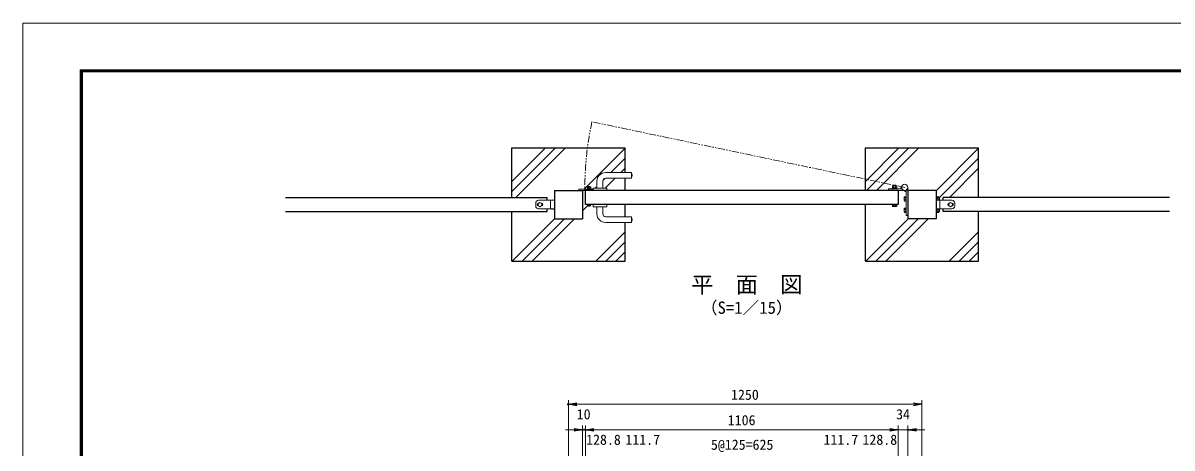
# Model space of a CAD drawing. Units: millimetres, scale not verified. Extents: x -3152 to 3148, y -2225 to 2230.
# Drawn here: x -3152 to 911, y 728 to 2230 of the extents above; entities that cross this region are included whole.
import ezdxf
from ezdxf.enums import TextEntityAlignment as Align

# ---------------------------------------------------------------- set-up
doc = ezdxf.new("R2010")
doc.units = ezdxf.units.MM
doc.header["$LTSCALE"] = 10
doc.header["$PDMODE"] = 32
doc.header["$PDSIZE"] = 5
doc.linetypes.add('USER1', pattern=[2, 1.25, -0.25, 0.25, -0.25])
doc.linetypes.add('USER2', pattern=[5, 2.5, -0.5, 0.5, -0.5, 0.5, -0.5])
for name, color, linetype, lineweight in [('0-0_D-STR4', 7, 'Continuous', 25), ('0-1_D-STR-DIM', 7, 'Continuous', 13), ('0-2_0', 7, 'Continuous', 25), ('0-3_DEFPOINTS', 8, 'Continuous', 25), ('0-4_D-DCR-HCH', 7, 'Continuous', 13), ('0-5_D-BMK', 2, 'USER1', 13), ('0-6_D-STR1', 1, 'Continuous', 25), ('0-7_D-STR3', 3, 'Continuous', 13), ('0-A_D-TTL-TXT', 7, 'Continuous', 13), ('0-D_D-TTL', 7, 'Continuous', 13)]:
    doc.layers.add(name, color=color, linetype=linetype, lineweight=lineweight)
doc.styles.add('ＭＳ ゴシック', font='')
doc.styles.get('ＭＳ ゴシック').set_extended_font_data('MS Gothic')

# ---------------------------------------------------------------- blocks, each defined once
blk = doc.blocks.new('_OPEN')
at = {"layer": '0-2_0'}
blk.add_line((0, 0), (-10, 0), dxfattribs=at)
blk.add_lwpolyline([(-10, 1.667), (0, 0), (-10, -1.667)], dxfattribs=at)

msp = doc.modelspace()

# ---------------------------------------------------------------- linework, layer by layer
at = {"layer": '0-0_D-STR4'}
for p, q in [((-1422.89, 1788.2), (-1022.89, 1788.2)), ((-1422.89, 1613.2), (-1422.89, 1788.2)), ((-1022.89, 1701.2), (-1022.89, 1788.2)), ((-172.89, 1669.88), (-54.57, 1788.2)), ((-169.21, 1638.2), (-19.21, 1788.2)), ((-133.86, 1638.2), (16.14, 1788.2)), ((227.11, 1613.2), (227.11, 1788.2)), ((77.11, 1637.21), (227.11, 1787.21)), ((87.46, 1612.2), (227.11, 1751.85)), ((123.82, 1613.2), (227.11, 1716.5)), ((-1022.89, 1638.2), (-1022.89, 1681.2)), ((-1022.89, 1545.2), (-1022.89, 1588.2)), ((-172.89, 1388.2), (-172.89, 1588.2)), ((-1422.89, 1388.2), (-1422.89, 1563.2)), ((-1022.89, 1388.2), (-1022.89, 1525.2)), ((-171.9, 1388.2), (-21.9, 1538.2)), ((-136.54, 1388.2), (13.46, 1538.2)), ((-101.18, 1388.2), (48.82, 1538.2)), ((123.59, 1388.2), (227.11, 1491.72)), ((158.95, 1388.2), (227.11, 1456.36)), ((-1422.89, 1388.2), (-1022.89, 1388.2)), ((194.31, 1388.2), (227.11, 1421.01))]:
    msp.add_line(p, q, dxfattribs=at)
for points in [[(-172.89, 1638.2), (-172.89, 1788.2), (227.11, 1788.2)], [(-172.89, 1388.2), (227.11, 1388.2), (227.11, 1563.2)]]:
    msp.add_lwpolyline(points, dxfattribs=at)
at = {"layer": '0-1_D-STR-DIM'}
for p, q in [((-1222.89, 545.05), (-1222.89, 897.64)), ((27.11, 545.05), (27.11, 897.64)), ((-2.89, 882.64), (-1192.89, 882.64)), ((-1202.89, 792.64), (-1232.89, 792.64)), ((-1172.89, 445.05), (-1172.89, 807.64)), ((-1162.89, 792.64), (-1172.89, 792.64)), ((-1162.89, 436.05), (-1162.89, 807.64)), ((-1162.89, 436.05), (-1162.89, 807.64)), ((-86.89, 792.64), (-1132.89, 792.64)), ((-1132.89, 792.64), (-1102.89, 792.64)), ((-86.89, 792.64), (-116.89, 792.64)), ((-56.89, 436.05), (-56.89, 807.64)), ((-56.89, 436.05), (-56.89, 807.64)), ((-56.89, 792.64), (-22.89, 792.64)), ((-22.89, 445.05), (-22.89, 807.64)), ((7.11, 792.64), (37.11, 792.64))]:
    msp.add_line(p, q, dxfattribs=at)
at = {"layer": '0-3_DEFPOINTS'}
for p in [(-1222.89, 882.64), (-1172.89, 792.64), (-1162.89, 792.64), (-22.89, 792.64)]:
    msp.add_point(p, dxfattribs=at)
at = {"layer": '0-4_D-DCR-HCH'}
for p, q in [((-1422.89, 1634.52), (-1269.21, 1788.2)), ((-1422.89, 1669.88), (-1304.57, 1788.2)), ((-1408.86, 1613.2), (-1233.86, 1788.2)), ((-1167.4, 1642.7), (-1022.89, 1787.21)), ((-1073.54, 1701.2), (-1022.89, 1751.85)), ((-1038.18, 1701.2), (-1022.89, 1716.5)), ((-1101.15, 1673.59), (-1093.83, 1680.91)), ((-1093.18, 1646.2), (-1058.18, 1681.2)), ((-1128.54, 1646.2), (-1124.81, 1649.93)), ((-1172.89, 1566.5), (-1156.02, 1583.37)), ((-1421.9, 1388.2), (-1271.9, 1538.2)), ((-1386.54, 1388.2), (-1236.54, 1538.2)), ((-1351.18, 1388.2), (-1201.18, 1538.2)), ((-1126.41, 1388.2), (-1022.89, 1491.72)), ((-1091.05, 1388.2), (-1022.89, 1456.36)), ((-1055.69, 1388.2), (-1022.89, 1421.01))]:
    msp.add_line(p, q, dxfattribs=at)
at = {"layer": '0-5_D-BMK', "linetype": 'USER2'}
msp.add_line((-33.69, 1649), (-1139.78, 1880.68), dxfattribs=at)
msp.add_arc((-83.69, 1649), 1081.2, 167.62693, 180.57233, dxfattribs=at)
at = {"layer": '0-6_D-STR1'}
for p, q in [((-1272.89, 1638.2), (-1272.89, 1538.2)), ((-1272.89, 1638.2), (-1172.89, 1638.2)), ((-1172.89, 1638.2), (-1172.89, 1538.2)), ((-56.89, 1638.2), (-1162.89, 1638.2)), ((-1162.89, 1588.2), (-1162.89, 1638.2)), ((-56.89, 1638.2), (-56.89, 1588.2)), ((-22.89, 1638.2), (-22.89, 1538.2)), ((77.11, 1638.2), (-22.89, 1638.2)), ((77.11, 1638.2), (77.11, 1538.2)), ((-2223.24, 1613.2), (-1297.89, 1613.2)), ((-1297.89, 1603.2), (-1297.89, 1613.2)), ((-56.89, 1588.2), (-1162.89, 1588.2)), ((902.46, 1613.2), (102.11, 1613.2)), ((102.11, 1603.2), (102.11, 1613.2)), ((-2223.24, 1563.2), (-1297.89, 1563.2)), ((-1297.89, 1563.2), (-1297.89, 1573.2)), ((102.11, 1563.2), (102.11, 1573.2)), ((902.46, 1563.2), (102.11, 1563.2)), ((-1272.89, 1538.2), (-1172.89, 1538.2)), ((77.11, 1538.2), (-22.89, 1538.2))]:
    msp.add_line(p, q, dxfattribs=at)
at = {"layer": '0-7_D-STR3'}
for p, q in [((-1122.32, 1671.87), (-1122.89, 1646.2)), ((-1101.44, 1670.98), (-1100.89, 1646.2)), ((-1092.33, 1701.2), (-1000.57, 1701.2)), ((-1091.44, 1681.2), (-1000.57, 1681.2)), ((-1000.57, 1701.2), (-1000.57, 1681.2)), ((-1136.89, 1642.7), (-1186.89, 1642.7)), ((-1143.89, 1645.8), (-1155.89, 1645.8)), ((-1155.89, 1642.7), (-1155.89, 1645.8)), ((-1143.89, 1644.3), (-1155.89, 1644.3)), ((-1144.12, 1650.8), (-1155.67, 1650.8)), ((-1155.67, 1645.8), (-1155.67, 1650.8)), ((-1151.89, 1651.85), (-1152.89, 1650.85)), ((-1152.89, 1650.85), (-1146.89, 1650.85)), ((-1152.89, 1650.8), (-1152.89, 1650.85)), ((-1152.78, 1645.8), (-1152.78, 1650.8)), ((-1151.89, 1651.85), (-1147.89, 1651.85)), ((-1151.89, 1650.8), (-1151.89, 1651.85)), ((-1147.89, 1651.85), (-1146.89, 1650.85)), ((-1147.89, 1650.8), (-1147.89, 1651.85)), ((-1147.01, 1645.8), (-1147.01, 1650.8)), ((-1146.89, 1650.8), (-1146.89, 1650.85)), ((-1144.12, 1645.8), (-1144.12, 1650.8)), ((-1143.89, 1642.7), (-1143.89, 1645.8)), ((-1136.89, 1638.2), (-1136.89, 1642.7)), ((-1135.89, 1638.2), (-1135.89, 1645.9)), ((-1135.89, 1638.2), (-1087.89, 1638.2)), ((-1135.59, 1646.2), (-1088.19, 1646.2)), ((-1087.89, 1638.2), (-1087.89, 1645.9)), ((-91.89, 1644.2), (-43.37, 1644.2)), ((-91.89, 1638.2), (-91.89, 1644.2)), ((-33.69, 1638.2), (-91.89, 1638.2)), ((-77.89, 1645.8), (-77.89, 1644.2)), ((-77.89, 1645.8), (-61.89, 1645.8)), ((-77.59, 1645.8), (-77.59, 1647.8)), ((-77.59, 1647.8), (-62.19, 1647.8)), ((-77.39, 1647.8), (-77.39, 1653.6)), ((-75.67, 1654.3), (-64.12, 1654.3)), ((-73.19, 1656.6), (-73.89, 1655.9)), ((-73.89, 1655.9), (-65.89, 1655.9)), ((-73.89, 1654.3), (-73.89, 1655.9)), ((-73.64, 1647.8), (-73.64, 1653.6)), ((-73.19, 1656.6), (-66.59, 1656.6)), ((-73.19, 1654.3), (-73.19, 1656.6)), ((-65.89, 1655.9), (-66.59, 1656.6)), ((-66.59, 1654.3), (-66.59, 1656.6)), ((-66.14, 1647.8), (-66.14, 1653.6)), ((-65.89, 1654.3), (-65.89, 1655.9)), ((-62.39, 1647.8), (-62.39, 1653.6)), ((-62.19, 1647.8), (-62.19, 1645.8)), ((-61.89, 1645.8), (-61.89, 1644.2)), ((-43.37, 1644.2), (-43.37, 1638.2)), ((-28.89, 1639.33), (-28.89, 1549.8)), ((-22.89, 1639.33), (-28.89, 1639.33)), ((-22.89, 1649), (-22.89, 1549.8)), ((-1338.89, 1593.2), (-1338.89, 1583.2)), ((-1323.89, 1595.7), (-1330.39, 1591.95)), ((-1330.39, 1584.46), (-1330.39, 1591.95)), ((-1329.39, 1592.7), (-1329.09, 1592.7)), ((-1328.89, 1603.2), (-1272.89, 1603.2)), ((-1323.89, 1595.7), (-1317.39, 1591.95)), ((-1318.7, 1592.7), (-1318.39, 1592.7)), ((-1317.39, 1584.46), (-1317.39, 1591.95)), ((-1286.29, 1573.2), (-1286.29, 1603.2)), ((-1272.89, 1603.2), (-1272.89, 1573.2)), ((-1155.89, 1586.6), (-1155.89, 1588.2)), ((-1143.89, 1588.2), (-1155.89, 1588.2)), ((-1143.89, 1586.6), (-1155.89, 1586.6)), ((-1155.14, 1585.7), (-1155.14, 1586.6)), ((-1144.64, 1585.7), (-1144.64, 1586.6)), ((-1143.89, 1586.6), (-1143.89, 1588.2)), ((-1135.89, 1588.2), (-1135.89, 1580.5)), ((-1135.89, 1588.2), (-1087.89, 1588.2)), ((-1087.89, 1588.2), (-1087.89, 1580.5)), ((-77.89, 1588.2), (-77.89, 1586.6)), ((-77.89, 1588.2), (-61.89, 1588.2)), ((-77.89, 1586.6), (-61.89, 1586.6)), ((-77.39, 1581.68), (-77.39, 1586.6)), ((-73.64, 1581.68), (-73.64, 1586.6)), ((-66.14, 1581.68), (-66.14, 1586.6)), ((-62.39, 1581.68), (-62.39, 1586.6)), ((-61.89, 1588.2), (-61.89, 1586.6)), ((-35.99, 1613.93), (-35.99, 1602.4)), ((-35.29, 1615.7), (-30.49, 1615.7)), ((-35.29, 1611.95), (-30.49, 1611.95)), ((-35.29, 1604.45), (-30.49, 1604.45)), ((-35.29, 1600.7), (-30.49, 1600.7)), ((-30.49, 1616.2), (-28.89, 1616.2)), ((-30.49, 1600.2), (-30.49, 1616.2)), ((-30.49, 1600.2), (-28.89, 1600.2)), ((78.71, 1616.2), (77.11, 1616.2)), ((133.11, 1603.2), (77.11, 1603.2)), ((77.11, 1603.2), (77.11, 1573.2)), ((78.71, 1603.85), (78.71, 1616.2)), ((80.71, 1615.9), (78.71, 1615.9)), ((80.71, 1604.39), (80.71, 1615.9)), ((80.71, 1615.7), (86.51, 1615.7)), ((80.71, 1611.95), (86.51, 1611.95)), ((80.71, 1604.45), (81.02, 1604.45)), ((87.21, 1604.33), (87.21, 1613.97)), ((87.21, 1612.2), (88.81, 1612.2)), ((87.21, 1611.5), (89.51, 1611.5)), ((87.21, 1604.9), (89.51, 1604.9)), ((87.74, 1604.2), (88.81, 1604.2)), ((88.81, 1612.2), (89.51, 1611.5)), ((88.81, 1604.2), (88.81, 1612.2)), ((89.51, 1604.9), (88.81, 1604.2)), ((89.51, 1604.9), (89.51, 1611.5)), ((90.51, 1573.2), (90.51, 1603.2)), ((128.11, 1595.7), (121.61, 1591.95)), ((121.61, 1584.46), (121.61, 1591.95)), ((122.91, 1592.7), (122.61, 1592.7)), ((128.11, 1595.7), (134.61, 1591.95)), ((133.61, 1592.7), (133.3, 1592.7)), ((134.61, 1584.46), (134.61, 1591.95)), ((143.11, 1593.2), (143.11, 1583.2)), ((-1323.89, 1580.7), (-1330.39, 1584.46)), ((-1329.39, 1583.7), (-1329.09, 1583.7)), ((-1328.89, 1573.2), (-1272.89, 1573.2)), ((-1323.89, 1580.7), (-1317.39, 1584.46)), ((-1318.7, 1583.7), (-1318.39, 1583.7)), ((-1147.64, 1582.7), (-1152.14, 1582.7)), ((-1135.59, 1580.2), (-1088.19, 1580.2)), ((-1122.32, 1554.54), (-1122.89, 1580.2)), ((-1101.44, 1555.42), (-1100.89, 1580.2)), ((-1091.44, 1545.2), (-1000.57, 1545.2)), ((-1000.57, 1525.2), (-1000.57, 1545.2)), ((-76.39, 1581.1), (-77.39, 1581.68)), ((-76.39, 1581.1), (-63.39, 1581.1)), ((-63.39, 1581.1), (-62.39, 1581.68)), ((-35.99, 1573.93), (-35.99, 1562.4)), ((-35.29, 1575.7), (-30.49, 1575.7)), ((-35.29, 1571.95), (-30.49, 1571.95)), ((-35.29, 1564.45), (-30.49, 1564.45)), ((-35.29, 1560.7), (-30.49, 1560.7)), ((-30.49, 1576.2), (-28.89, 1576.2)), ((-30.49, 1560.2), (-30.49, 1576.2)), ((-30.49, 1560.2), (-28.89, 1560.2)), ((-22.89, 1549.8), (-28.89, 1549.8)), ((133.11, 1573.2), (77.11, 1573.2)), ((78.71, 1560.2), (77.11, 1560.2)), ((78.71, 1560.2), (78.71, 1572.55)), ((78.71, 1560.5), (80.71, 1560.5)), ((80.71, 1560.5), (80.71, 1572.01)), ((80.71, 1571.95), (81.02, 1571.95)), ((80.71, 1564.45), (86.51, 1564.45)), ((80.71, 1560.7), (86.51, 1560.7)), ((87.21, 1572.2), (88.81, 1572.2)), ((87.21, 1562.42), (87.21, 1572.07)), ((87.21, 1571.5), (89.51, 1571.5)), ((87.21, 1564.9), (89.51, 1564.9)), ((87.21, 1564.2), (88.81, 1564.2)), ((88.81, 1572.2), (89.51, 1571.5)), ((88.81, 1564.2), (88.81, 1572.2)), ((89.51, 1564.9), (88.81, 1564.2)), ((89.51, 1564.9), (89.51, 1571.5)), ((128.11, 1580.7), (121.61, 1584.46)), ((122.91, 1583.7), (122.61, 1583.7)), ((128.11, 1580.7), (134.61, 1584.46)), ((-1092.33, 1525.2), (-1000.57, 1525.2))]:
    msp.add_line(p, q, dxfattribs=at)
msp.add_lwpolyline([(-1136.89, 1638.2), (-1186.89, 1638.2), (-1186.89, 1642.7)], dxfattribs=at)
for centre, radius in [((-33.69, 1649), 10.8), ((-1323.89, 1588.2), 6.5), ((128.11, 1588.2), 6.5)]:
    msp.add_circle(centre, radius, dxfattribs=at)
for centre, radius, start, end in [((-1092.33, 1671.2), 30, 90, 178.73006), ((-1091.44, 1671.2), 10, 90, 181.26988), ((-1017.89, 1691.2), 20, 329.99997, 30.00006), ((-1135.59, 1645.9), 0.3, 90, 180), ((-1088.19, 1645.9), 0.3, 360, 90), ((-75.52, 1651.46), 2.85, 48.83491, 131.16509), ((-69.89, 1643.91), 10.39, 68.85295, 111.14705), ((-64.27, 1651.46), 2.85, 48.86505, 131.13495), ((-43.37, 1644.2), 6, 100.26018, 180), ((-28.89, 1639.33), 6, 190.26018, 270), ((-1328.89, 1593.2), 10, 90, 180), ((-1329.39, 1588.2), 4.5, 90, 270), ((-1318.39, 1588.2), 4.5, 270, 90), ((-1279.59, 1588.99), 15.71, 64.76136, 115.23864), ((-1152.14, 1585.7), 3, 180, 270), ((-1147.64, 1585.7), 3, 270, 0), ((-25.6, 1608.2), 10.39, 158.85295, 201.14705), ((-33.14, 1613.83), 2.85, 138.95661, 221.04339), ((-33.15, 1602.58), 2.84, 138.76361, 221.23639), ((83.81, 1588.99), 15.71, 64.76136, 115.23864), ((76.81, 1608.2), 10.39, 338.85295, 21.14705), ((84.36, 1613.83), 2.85, 318.86505, 41.13495), ((122.61, 1588.2), 4.5, 90, 270), ((133.11, 1593.2), 10, 0, 90), ((133.61, 1588.2), 4.5, 266.33207, 90), ((-1328.89, 1583.2), 10, 180, 270), ((-1279.59, 1587.42), 15.71, 244.76136, 295.23864), ((-1135.59, 1580.5), 0.3, 180, 270), ((-1092.33, 1555.2), 30, 181.26994, 270), ((-1091.44, 1555.2), 10, 178.73012, 270), ((-1088.19, 1580.5), 0.3, 270, 360), ((-1017.89, 1535.2), 20, 329.99994, 30.00003), ((-75.52, 1584.44), 3.34, 235.79454, 304.20546), ((-69.89, 1593.55), 12.45, 252.48215, 287.51785), ((-64.27, 1584.44), 3.34, 235.79454, 304.20546), ((-25.6, 1568.2), 10.39, 158.85295, 201.14705), ((-33.14, 1573.83), 2.85, 138.95661, 221.04339), ((-33.15, 1562.58), 2.84, 138.76361, 221.23639), ((83.81, 1587.42), 15.71, 244.76136, 295.23864), ((76.81, 1568.2), 10.39, 338.85295, 21.14705), ((84.36, 1562.58), 2.85, 318.83491, 41.16509), ((133.11, 1583.2), 10, 270, 0)]:
    msp.add_arc(centre, radius, start, end, dxfattribs=at)
at = {"layer": '0-D_D-TTL', "color": 2}
msp.add_lwpolyline([(-3151.83, 2229.64), (3148.17, 2229.64), (3148.17, -2225.36), (-3151.83, -2225.36)], close=True, dxfattribs=at)
at = {"layer": '0-D_D-TTL'}
for points in [[(-2949.33, 2064.64), (2945.67, 2064.64), (2945.67, -2060.36), (-2949.33, -2060.36)], [(-2947.46, 2062.77), (2943.79, 2062.77), (2943.79, -2058.48), (-2947.46, -2058.48)], [(-2945.58, 2060.89), (2941.92, 2060.89), (2941.92, -2056.61), (-2945.58, -2056.61)], [(-2943.71, 2059.02), (2940.04, 2059.02), (2940.04, -2054.73), (-2943.71, -2054.73)], [(-2941.83, 2057.14), (2938.17, 2057.14), (2938.17, -2052.86), (-2941.83, -2052.86)]]:
    msp.add_lwpolyline(points, close=True, dxfattribs=at)

# ---------------------------------------------------------------- block references
at = {"layer": '0-1_D-STR-DIM', "xscale": 3, "yscale": 3, "rotation": 180}
for p in [(-1222.89, 882.64), (-1162.89, 792.64), (-1162.89, 792.64), (-22.89, 792.64)]:
    msp.add_blockref('_OPEN', p, dxfattribs=at)
at = {"layer": '0-1_D-STR-DIM', "xscale": 3, "yscale": 3}
for p in [(27.11, 882.64), (-1172.89, 792.64), (-56.89, 792.64), (-56.89, 792.64)]:
    msp.add_blockref('_OPEN', p, dxfattribs=at)

# ---------------------------------------------------------------- texts
at = {"layer": '0-1_D-STR-DIM', "style": 'ＭＳ ゴシック'}
for s, p in [('1250', (-648.07, 887.7)), ('10', (-1193.69, 818.7)), ('34', (-64.45, 818.7)), ('1106', (-659.67, 797.7)), ('128.8', (-1160.57, 728.7)), ('111.7', (-1021.85, 728.7)), ('111.7', (-321.03, 728.7)), ('128.8', (-183.37, 728.7)), ('5@125=625', (-719.19, 711.22))]:
    msp.add_text(s, height=36.07, dxfattribs=at).set_placement(p, align=Align.BOTTOM_LEFT)
at = {"layer": '0-A_D-TTL-TXT', "style": 'ＭＳ ゴシック'}
for s, height, p in [('平\u3000面\u3000図', 57.7, (-789.07, 1259.31)), ('（S=1／15）', 43.33, (-754.95, 1189.42))]:
    msp.add_text(s, height=height, dxfattribs=at).set_placement(p, align=Align.BOTTOM_LEFT)

doc.saveas('drawing.dxf')
